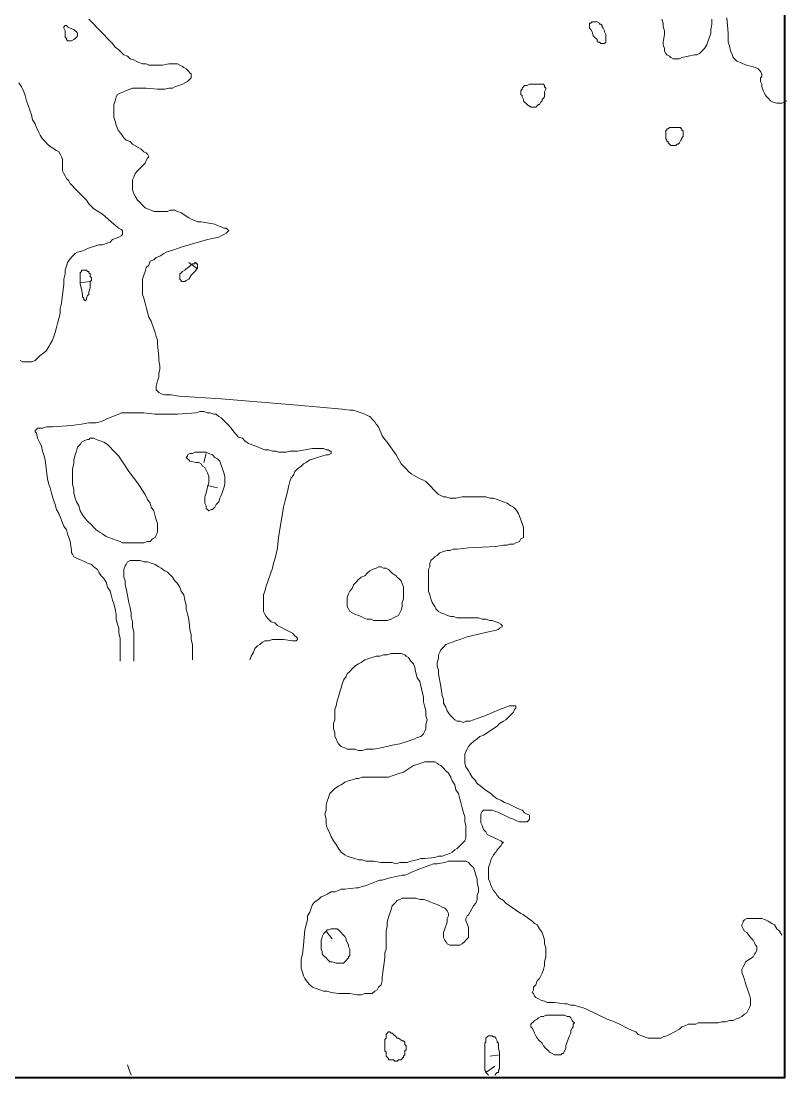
# Model space of a CAD drawing. Header units: millimetres. Extents: x -7 to 33, y -121 to 7.
# Drawn here: x 10.9 to 33.11, y -121.13 to -90.45 of the extents above; entities that cross this region are included whole.
import ezdxf

# ---------------------------------------------------------------- set-up
doc = ezdxf.new("R2010")
doc.units = ezdxf.units.MM
doc.header["$MEASUREMENT"] = 0
doc.layers.add('Layer 1', color=7, linetype='Continuous', lineweight=0)

msp = doc.modelspace()

# ---------------------------------------------------------------- linework, layer by layer
at = {"layer": 'Layer 1', "color": 250, "lineweight": 9, "true_color": 0x231f20}
for p, q in [((15.762, -97.461), (16.016, -97.646)), ((12.901, -98.016), (12.611, -98.053)), ((16.197, -103.267), (16.27, -103.008)), ((16.596, -104.006), (16.306, -103.932)), ((19.928, -117.095), (19.747, -116.874)), ((24.493, -120.497), (24.782, -120.46)), ((24.638, -120.793), (24.384, -120.978))]:
    msp.add_line(p, q, dxfattribs=at)
at = {"layer": 'Layer 1', "color": 240, "lineweight": 40, "true_color": 0xed1c24}
msp.add_lwpolyline([(33.043, 7.37), (33.043, -121.13), (-7.257, -121.13), (-7.257, 7.37)], dxfattribs=at)
at = {"layer": 'Layer 1', "color": 250, "lineweight": 9, "true_color": 0x231f20}
for points in [[(32.969, -116.985), (32.897, -116.874), (32.824, -116.8), (32.752, -116.689), (32.68, -116.652), (32.571, -116.578), (32.498, -116.541), (32.39, -116.504), (32.281, -116.504), (32.209, -116.504), (32.1, -116.504), (32.027, -116.504), (31.955, -116.504), (31.883, -116.541), (31.847, -116.578), (31.847, -116.615), (31.81, -116.689), (31.81, -116.726), (31.847, -116.8), (31.883, -116.874), (31.955, -116.911), (32.064, -117.059), (32.136, -117.133), (32.173, -117.206), (32.209, -117.28), (32.245, -117.317), (32.245, -117.391), (32.245, -117.428), (32.209, -117.502), (32.173, -117.539), (32.136, -117.613), (31.919, -117.761), (31.883, -117.835), (31.847, -117.909), (31.81, -117.983), (31.81, -118.057), (31.847, -118.168), (31.883, -118.279), (31.919, -118.39), (31.991, -118.612), (32.027, -118.722), (32.064, -118.833), (32.064, -118.944), (32.064, -119.018), (32.027, -119.092), (31.991, -119.166), (31.955, -119.24), (31.883, -119.277), (31.81, -119.351), (31.738, -119.388), (31.629, -119.425), (31.557, -119.462), (31.448, -119.462), (31.339, -119.499), (31.231, -119.499), (31.122, -119.536), (31.05, -119.536), (30.941, -119.536), (30.832, -119.536), (30.542, -119.536), (30.47, -119.573), (30.361, -119.573), (30.253, -119.573), (30.18, -119.61), (30.071, -119.647), (29.999, -119.721), (29.709, -119.869), (29.637, -119.906), (29.528, -119.943), (29.456, -119.98), (29.347, -119.98), (29.274, -119.98), (29.166, -119.98), (29.093, -119.98), (28.985, -119.943), (28.912, -119.906), (28.804, -119.869), (28.731, -119.795), (28.622, -119.758), (28.477, -119.684), (28.405, -119.647), (28.333, -119.61), (28.26, -119.573), (28.115, -119.499), (28.007, -119.462), (27.898, -119.425), (27.282, -119.129), (27.173, -119.092), (27.065, -119.055), (26.956, -119.018), (26.847, -119.018), (26.739, -118.981), (26.666, -118.981), (26.376, -118.944), (26.268, -118.944), (26.159, -118.944), (26.087, -118.907), (25.978, -118.87), (25.905, -118.833), (25.833, -118.796), (25.797, -118.759), (25.761, -118.685), (25.724, -118.649), (25.761, -118.575), (25.761, -118.501), (25.833, -118.427), (25.869, -118.316), (25.942, -118.242), (25.978, -118.168), (26.014, -118.094), (26.05, -117.983), (26.087, -117.872), (26.087, -117.761), (26.123, -117.613), (26.123, -117.502), (26.123, -117.354), (26.087, -117.243), (26.087, -117.133), (26.05, -117.022), (26.014, -116.911), (25.942, -116.8), (25.869, -116.689), (25.797, -116.652), (25.724, -116.578), (25.471, -116.393), (25.398, -116.356), (24.964, -116.06), (24.891, -115.986), (24.782, -115.912), (24.71, -115.838), (24.674, -115.764), (24.601, -115.69), (24.565, -115.617), (24.529, -115.543), (24.493, -115.432), (24.456, -115.358), (24.456, -115.247), (24.456, -115.136), (24.456, -115.025), (24.493, -114.914), (24.529, -114.803), (24.565, -114.729), (24.601, -114.655), (24.674, -114.581), (24.71, -114.507), (24.819, -114.396), (24.855, -114.322), (24.891, -114.285), (24.855, -114.285), (24.819, -114.248), (24.638, -114.174), (24.565, -114.138), (24.493, -114.101), (24.42, -114.064), (24.384, -113.99), (24.311, -113.916), (24.275, -113.805), (24.239, -113.731), (24.239, -113.62), (24.239, -113.546), (24.239, -113.472), (24.275, -113.398), (24.311, -113.361), (24.384, -113.361), (24.493, -113.361), (24.565, -113.361), (24.674, -113.398), (24.782, -113.435), (25.072, -113.583), (25.181, -113.62), (25.253, -113.657), (25.362, -113.694), (25.434, -113.694), (25.543, -113.694), (25.579, -113.694), (25.616, -113.657), (25.652, -113.62), (25.652, -113.583), (25.652, -113.509), (25.579, -113.472), (25.507, -113.435), (25.434, -113.361), (25.326, -113.324), (25.036, -113.176), (24.927, -113.139), (24.819, -113.065), (24.71, -113.028), (24.601, -112.954), (24.529, -112.88), (24.42, -112.806), (24.311, -112.732), (24.239, -112.658), (24.13, -112.585), (24.058, -112.474), (23.985, -112.4), (23.913, -112.289), (23.877, -112.215), (23.804, -112.104), (23.768, -111.993), (23.768, -111.919), (23.768, -111.808), (23.768, -111.734), (23.804, -111.66), (23.841, -111.586), (23.877, -111.512), (23.949, -111.438), (24.022, -111.364), (24.13, -111.29), (24.203, -111.216), (24.311, -111.179), (24.71, -110.921), (24.782, -110.847), (24.891, -110.773), (24.964, -110.736), (25.036, -110.662), (25.108, -110.588), (25.181, -110.514), (25.217, -110.44), (25.253, -110.403), (25.253, -110.366), (25.253, -110.329), (25.217, -110.329), (25.145, -110.329), (25.072, -110.329), (24.964, -110.366), (24.891, -110.403), (24.782, -110.44), (24.348, -110.625), (24.13, -110.699), (24.022, -110.736), (23.913, -110.773), (23.804, -110.773), (23.732, -110.81), (23.623, -110.773), (23.551, -110.773), (23.478, -110.736), (23.406, -110.662), (23.334, -110.588), (23.261, -110.477), (23.225, -110.366), (23.152, -110.255), (23.152, -110.144), (23.116, -110.033), (23.08, -109.774), (23.008, -109.405), (23.008, -109.294), (22.971, -109.183), (22.971, -109.072), (23.008, -108.961), (23.008, -108.85), (23.044, -108.776), (23.08, -108.702), (23.152, -108.628), (23.225, -108.554), (23.297, -108.517), (23.406, -108.48), (23.514, -108.443), (23.623, -108.406), (23.841, -108.332), (24.456, -108.184), (24.638, -108.147), (24.746, -108.11), (24.782, -108.073), (24.855, -108.037), (24.855, -107.999), (24.819, -107.962), (24.746, -107.925), (24.674, -107.888), (24.565, -107.851), (24.493, -107.851), (24.384, -107.815), (24.275, -107.815), (24.167, -107.778), (23.659, -107.778), (23.551, -107.778), (23.442, -107.741), (23.37, -107.741), (23.261, -107.704), (23.189, -107.667), (23.08, -107.63), (23.008, -107.593), (22.935, -107.519), (22.899, -107.445), (22.826, -107.334), (22.79, -107.223), (22.754, -107.112), (22.718, -107.001), (22.718, -106.89), (22.718, -106.742), (22.718, -106.631), (22.718, -106.483), (22.718, -106.372), (22.754, -106.299), (22.754, -106.188), (22.79, -106.114), (22.863, -106.04), (22.899, -106.003), (22.971, -105.966), (23.044, -105.892), (23.152, -105.855), (23.261, -105.818), (23.334, -105.818), (23.442, -105.781), (23.551, -105.781), (23.877, -105.744), (24.674, -105.707), (24.891, -105.67), (25, -105.67), (25.072, -105.633), (25.181, -105.633), (25.253, -105.596), (25.362, -105.559), (25.398, -105.485), (25.471, -105.448), (25.471, -105.374), (25.471, -105.263), (25.471, -105.152), (25.434, -105.041), (25.398, -104.93), (25.362, -104.82), (25.326, -104.746), (25.253, -104.635), (25.181, -104.561), (25.108, -104.524), (25, -104.45), (24.891, -104.413), (24.819, -104.376), (24.71, -104.339), (24.601, -104.302), (24.493, -104.302), (24.384, -104.265), (24.275, -104.265), (23.985, -104.265), (23.841, -104.265), (23.768, -104.265), (23.696, -104.265), (23.514, -104.302), (23.442, -104.302), (23.334, -104.302), (23.225, -104.265), (23.152, -104.265), (23.08, -104.228), (23.008, -104.191), (22.935, -104.117), (22.718, -103.895), (22.645, -103.821), (22.573, -103.784), (22.5, -103.747), (22.355, -103.673), (22.283, -103.636), (22.211, -103.599), (22.138, -103.525), (22.066, -103.451), (21.993, -103.377), (21.921, -103.304), (21.776, -103.045), (21.522, -102.675), (21.45, -102.601), (21.377, -102.49), (21.269, -102.231), (21.196, -102.157), (21.16, -102.083), (21.088, -102.009), (21.015, -101.935), (20.943, -101.898), (20.87, -101.861), (20.762, -101.825), (20.653, -101.788), (20.544, -101.751), (20.435, -101.751), (20.218, -101.714), (18.914, -101.603), (16.704, -101.418), (15.472, -101.344), (15.255, -101.307), (15.146, -101.307), (15.074, -101.307), (14.965, -101.27), (14.893, -101.233), (14.857, -101.196), (14.82, -101.159), (14.82, -101.085), (14.82, -101.048), (14.857, -100.9), (14.893, -100.789), (14.893, -100.678), (14.929, -100.567), (14.929, -100.456), (14.893, -100.309), (14.893, -100.198), (14.857, -99.828), (14.857, -99.717), (14.82, -99.606), (14.784, -99.495), (14.748, -99.384), (14.676, -99.162), (14.603, -99.051), (14.567, -98.903), (14.531, -98.756), (14.494, -98.645), (14.458, -98.497), (14.422, -98.386), (14.422, -98.275), (14.422, -98.164), (14.422, -98.053), (14.422, -97.942), (14.458, -97.831), (14.494, -97.72), (14.531, -97.609), (14.603, -97.535), (14.639, -97.424), (14.748, -97.387), (14.82, -97.314), (14.929, -97.277), (15.038, -97.203), (15.11, -97.166), (15.328, -97.092), (15.545, -97.018), (16.306, -96.796), (16.632, -96.722), (16.704, -96.685), (16.777, -96.648), (16.849, -96.611), (16.885, -96.574), (16.922, -96.537), (16.885, -96.5), (16.849, -96.463), (16.777, -96.463), (16.704, -96.426), (16.595, -96.389), (16.523, -96.352), (16.125, -96.278), (16.016, -96.278), (15.943, -96.241), (15.835, -96.204), (15.762, -96.167), (15.545, -96.019), (15.436, -95.982), (15.364, -95.945), (15.291, -95.945), (15.219, -95.945), (15.146, -95.982), (15.038, -95.982), (14.965, -95.982), (14.857, -95.982), (14.748, -95.982), (14.676, -95.945), (14.567, -95.908), (14.494, -95.871), (14.422, -95.798), (14.35, -95.724), (14.277, -95.65), (14.205, -95.539), (14.169, -95.465), (14.132, -95.354), (14.132, -95.243), (14.132, -95.132), (14.132, -95.058), (14.169, -94.984), (14.205, -94.873), (14.277, -94.799), (14.35, -94.725), (14.494, -94.577), (14.531, -94.503), (14.567, -94.429), (14.603, -94.392), (14.567, -94.319), (14.531, -94.282), (14.458, -94.245), (14.386, -94.171), (14.132, -94.023), (14.06, -93.949), (13.951, -93.912), (13.879, -93.838), (13.806, -93.727), (13.734, -93.653), (13.698, -93.579), (13.661, -93.468), (13.625, -93.357), (13.589, -93.246), (13.589, -93.135), (13.589, -92.987), (13.589, -92.876), (13.625, -92.766), (13.661, -92.655), (13.698, -92.581), (13.77, -92.544), (13.879, -92.507), (13.951, -92.47), (14.06, -92.433), (14.132, -92.396), (14.241, -92.396), (14.35, -92.396), (14.458, -92.396), (14.531, -92.396), (14.857, -92.433), (14.965, -92.433), (15.074, -92.433), (15.183, -92.396), (15.291, -92.396), (15.364, -92.359), (15.472, -92.322), (15.581, -92.285), (15.654, -92.248), (15.726, -92.211), (15.799, -92.137), (15.835, -92.1), (15.835, -92.063), (15.835, -91.989), (15.799, -91.952), (15.762, -91.915), (15.69, -91.841), (15.617, -91.804), (15.581, -91.767), (15.509, -91.73), (15.436, -91.693), (15.328, -91.693), (15.255, -91.693), (15.183, -91.693), (15.002, -91.73), (14.893, -91.73), (14.82, -91.73), (14.712, -91.73), (14.603, -91.73), (14.531, -91.693), (14.422, -91.693), (14.313, -91.656), (14.241, -91.619), (14.169, -91.582), (14.06, -91.545), (13.987, -91.471), (13.879, -91.434), (13.806, -91.36), (13.734, -91.287), (13.625, -91.213), (13.553, -91.102), (13.154, -90.695), (12.937, -90.473), (12.864, -90.399)], [(27.753, -91.102), (27.717, -91.102), (27.681, -91.065), (27.644, -91.065), (27.608, -91.028), (27.608, -90.991), (27.536, -90.917), (27.499, -90.88), (27.463, -90.769), (27.427, -90.695), (27.391, -90.658), (27.391, -90.621), (27.391, -90.584), (27.391, -90.547), (27.391, -90.51), (27.427, -90.51), (27.463, -90.473), (27.499, -90.473), (27.536, -90.473), (27.572, -90.473), (27.608, -90.473), (27.681, -90.51), (27.681, -90.547), (27.717, -90.547), (27.753, -90.584), (27.753, -90.621), (27.789, -90.658), (27.825, -90.732), (27.825, -90.769), (27.862, -90.843), (27.862, -90.917), (27.862, -90.954), (27.862, -90.991), (27.862, -91.028), (27.862, -91.065), (27.825, -91.102), (27.789, -91.102), (27.753, -91.102)], [(30.941, -90.399), (30.941, -90.547), (30.905, -90.695), (30.905, -90.806), (30.868, -90.917), (30.832, -91.028), (30.796, -91.139), (30.723, -91.25), (30.651, -91.324), (30.578, -91.397), (30.506, -91.434), (30.434, -91.434), (30.071, -91.508), (29.999, -91.545), (29.89, -91.545), (29.818, -91.545), (29.745, -91.508), (29.709, -91.471), (29.637, -91.434), (29.6, -91.397), (29.564, -91.324), (29.564, -91.25), (29.528, -91.139), (29.528, -91.065), (29.564, -90.843), (29.564, -90.732), (29.528, -90.621), (29.528, -90.51), (29.492, -90.399)], [(33.114, -92.766), (33.042, -92.803), (32.969, -92.84), (32.897, -92.84), (32.824, -92.84), (32.716, -92.803), (32.643, -92.766), (32.571, -92.692), (32.498, -92.618), (32.462, -92.544), (32.426, -92.47), (32.39, -92.359), (32.39, -92.285), (32.354, -92.211), (32.354, -92.1), (32.39, -92.063), (32.39, -91.989), (32.354, -91.915), (32.317, -91.878), (32.281, -91.841), (32.209, -91.804), (32.1, -91.767), (31.955, -91.73), (31.846, -91.693), (31.774, -91.656), (31.665, -91.619), (31.593, -91.545), (31.557, -91.508), (31.52, -91.397), (31.484, -91.324), (31.448, -91.176), (31.412, -91.065), (31.412, -90.917), (31.412, -90.806), (31.375, -90.362)], [(12.249, -91.028), (12.212, -90.991), (12.212, -90.954), (12.176, -90.917), (12.176, -90.843), (12.176, -90.732), (12.14, -90.658), (12.14, -90.621), (12.176, -90.584), (12.212, -90.584), (12.249, -90.621), (12.321, -90.658), (12.43, -90.695), (12.466, -90.732), (12.502, -90.769), (12.538, -90.806), (12.538, -90.843), (12.538, -90.88), (12.502, -90.917), (12.466, -90.954), (12.43, -90.991), (12.357, -91.028), (12.285, -91.028), (12.249, -91.028)], [(10.872, -100.309), (10.944, -100.346), (11.017, -100.346), (11.125, -100.346), (11.198, -100.346), (11.307, -100.309), (11.379, -100.235), (11.451, -100.161), (11.56, -100.087), (11.633, -100.013), (11.705, -99.902), (11.741, -99.828), (11.814, -99.717), (11.85, -99.606), (11.886, -99.495), (11.922, -99.347), (11.959, -99.236), (11.995, -99.088), (12.031, -98.94), (12.031, -98.793), (12.067, -98.645), (12.14, -98.09), (12.14, -97.942), (12.176, -97.794), (12.176, -97.683), (12.212, -97.572), (12.248, -97.461), (12.321, -97.351), (12.393, -97.277), (12.466, -97.203), (12.538, -97.166), (12.647, -97.129), (12.756, -97.092), (12.828, -97.055), (13.154, -96.944), (13.263, -96.944), (13.371, -96.907), (13.48, -96.87), (13.553, -96.796), (13.661, -96.759), (13.734, -96.722), (13.806, -96.685), (13.842, -96.648), (13.842, -96.611), (13.842, -96.537), (13.806, -96.5), (13.734, -96.463), (13.589, -96.352), (13.335, -96.13), (13.263, -96.056), (13.009, -95.908), (12.937, -95.835), (12.864, -95.761), (12.792, -95.65), (12.611, -95.465), (12.538, -95.391), (12.321, -95.169), (12.285, -95.095), (12.212, -95.021), (12.176, -94.947), (12.14, -94.873), (12.104, -94.799), (12.104, -94.688), (12.104, -94.54), (12.104, -94.466), (12.067, -94.392), (12.031, -94.319), (11.995, -94.245), (11.922, -94.208), (11.741, -94.097), (11.669, -94.023), (11.596, -93.949), (11.524, -93.875), (11.451, -93.764), (11.415, -93.69), (11.343, -93.542), (11.307, -93.431), (11.234, -93.32), (11.198, -93.172), (11.053, -92.766), (11.017, -92.618), (10.981, -92.507), (10.908, -92.359), (10.836, -92.248)], [(25.761, -92.95), (25.724, -92.95), (25.688, -92.95), (25.652, -92.913), (25.616, -92.913), (25.579, -92.877), (25.543, -92.84), (25.507, -92.803), (25.471, -92.766), (25.471, -92.729), (25.435, -92.655), (25.435, -92.618), (25.398, -92.581), (25.398, -92.544), (25.398, -92.507), (25.398, -92.47), (25.435, -92.433), (25.435, -92.396), (25.471, -92.359), (25.507, -92.322), (25.543, -92.322), (25.579, -92.322), (25.652, -92.285), (25.761, -92.285), (25.905, -92.285), (25.978, -92.285), (26.014, -92.285), (26.05, -92.285), (26.087, -92.322), (26.087, -92.359), (26.123, -92.396), (26.123, -92.433), (26.087, -92.507), (26.087, -92.544), (26.087, -92.581), (26.087, -92.655), (26.05, -92.692), (26.014, -92.729), (26.014, -92.766), (25.978, -92.803), (25.942, -92.877), (25.905, -92.877), (25.869, -92.913), (25.833, -92.95), (25.797, -92.95), (25.761, -92.95)], [(29.854, -94.06), (29.818, -94.06), (29.782, -94.06), (29.745, -94.06), (29.709, -94.023), (29.673, -93.986), (29.673, -93.949), (29.637, -93.949), (29.637, -93.912), (29.6, -93.875), (29.6, -93.838), (29.6, -93.801), (29.6, -93.764), (29.6, -93.727), (29.6, -93.69), (29.6, -93.653), (29.6, -93.616), (29.637, -93.616), (29.637, -93.579), (29.673, -93.579), (29.709, -93.542), (29.745, -93.542), (29.854, -93.542), (29.926, -93.542), (29.963, -93.542), (29.999, -93.542), (30.035, -93.542), (30.035, -93.579), (30.071, -93.579), (30.071, -93.616), (30.108, -93.653), (30.108, -93.69), (30.108, -93.727), (30.108, -93.764), (30.108, -93.801), (30.071, -93.838), (30.071, -93.875), (30.035, -93.912), (29.999, -93.986), (29.963, -94.023), (29.926, -94.023), (29.89, -94.06), (29.854, -94.06)], [(15.943, -97.461), (15.943, -97.498), (15.907, -97.498), (15.871, -97.498), (15.799, -97.572), (15.69, -97.646), (15.654, -97.683), (15.581, -97.72), (15.545, -97.757), (15.509, -97.794), (15.509, -97.831), (15.509, -97.868), (15.509, -97.905), (15.509, -97.942), (15.545, -97.979), (15.545, -98.016), (15.581, -98.016), (15.617, -98.016), (15.654, -98.016), (15.69, -97.979), (15.762, -97.942), (15.835, -97.831), (15.943, -97.72), (15.98, -97.683), (15.98, -97.646), (16.016, -97.646), (16.016, -97.609), (16.016, -97.572), (16.016, -97.535), (16.016, -97.498), (15.98, -97.498), (15.98, -97.461), (15.943, -97.461)], [(12.683, -97.683), (12.647, -97.683), (12.647, -97.72), (12.611, -97.757), (12.611, -97.794), (12.611, -97.868), (12.611, -97.905), (12.611, -97.979), (12.611, -98.09), (12.647, -98.238), (12.683, -98.386), (12.683, -98.46), (12.719, -98.497), (12.719, -98.534), (12.756, -98.571), (12.792, -98.534), (12.792, -98.497), (12.828, -98.423), (12.864, -98.386), (12.864, -98.312), (12.901, -98.201), (12.901, -98.127), (12.901, -98.016), (12.937, -97.979), (12.937, -97.942), (12.937, -97.905), (12.901, -97.868), (12.901, -97.831), (12.901, -97.794), (12.864, -97.757), (12.864, -97.72), (12.828, -97.72), (12.792, -97.683), (12.756, -97.683), (12.719, -97.683), (12.683, -97.683)], [(17.537, -108.998), (17.574, -108.887), (17.646, -108.776), (17.682, -108.665), (17.755, -108.591), (17.827, -108.554), (17.9, -108.48), (17.972, -108.443), (18.081, -108.443), (18.19, -108.406), (18.298, -108.406), (18.407, -108.406), (18.515, -108.406), (18.769, -108.443), (18.841, -108.443), (18.878, -108.443), (18.914, -108.406), (18.914, -108.369), (18.878, -108.332), (18.841, -108.295), (18.769, -108.221), (18.697, -108.184), (18.334, -107.999), (18.262, -107.925), (18.153, -107.888), (18.081, -107.815), (18.008, -107.741), (17.972, -107.667), (17.936, -107.593), (17.936, -107.482), (17.936, -107.371), (17.936, -107.26), (17.936, -107.112), (17.972, -107.001), (18.008, -106.853), (18.19, -106.336), (18.226, -106.188), (18.262, -106.077), (18.298, -105.929), (18.334, -105.744), (18.37, -105.448), (18.515, -104.561), (18.552, -104.413), (18.588, -104.265), (18.624, -104.117), (18.66, -103.969), (18.697, -103.821), (18.733, -103.71), (18.805, -103.636), (18.841, -103.525), (18.914, -103.451), (19.023, -103.377), (19.095, -103.304), (19.167, -103.267), (19.276, -103.193), (19.385, -103.156), (19.494, -103.119), (19.747, -103.045), (19.82, -103.045), (19.892, -103.008), (19.892, -102.971), (19.892, -102.934), (19.856, -102.934), (19.82, -102.897), (19.747, -102.897), (19.675, -102.86), (19.566, -102.86), (19.457, -102.86), (19.349, -102.86), (18.914, -102.934), (18.697, -102.934), (18.588, -102.971), (18.479, -102.971), (18.37, -102.971), (18.298, -102.934), (18.19, -102.934), (18.081, -102.897), (17.972, -102.897), (17.864, -102.86), (17.791, -102.823), (17.682, -102.786), (17.574, -102.749), (17.501, -102.712), (17.393, -102.638), (17.32, -102.564), (17.211, -102.527), (17.139, -102.453), (17.067, -102.379), (16.994, -102.268), (16.922, -102.194), (16.777, -102.046), (16.704, -101.972), (16.632, -101.935), (16.559, -101.861), (16.487, -101.861), (16.378, -101.825), (16.306, -101.825), (16.197, -101.788), (16.088, -101.788), (15.98, -101.825), (15.436, -101.861), (15.328, -101.861), (15.219, -101.861), (15.11, -101.861), (15.002, -101.861), (14.784, -101.861), (14.458, -101.825), (14.241, -101.825), (14.132, -101.825), (14.024, -101.825), (13.915, -101.825), (13.806, -101.825), (13.734, -101.861), (13.625, -101.898), (13.371, -102.009), (13.299, -102.046), (13.19, -102.083), (13.082, -102.12), (12.973, -102.12), (12.864, -102.12), (12.647, -102.157), (12.357, -102.194), (11.814, -102.231), (11.633, -102.231), (11.524, -102.268), (11.451, -102.268), (11.379, -102.268), (11.343, -102.305), (11.307, -102.342), (11.307, -102.379), (11.343, -102.416), (11.379, -102.564), (11.415, -102.638), (11.451, -102.712), (11.488, -102.786), (11.524, -102.934), (11.56, -103.045), (11.596, -103.193), (11.669, -103.747), (11.705, -103.895), (11.741, -104.006), (11.778, -104.154), (11.814, -104.265), (11.85, -104.376), (11.886, -104.487), (11.922, -104.635), (11.995, -104.746), (12.14, -105.115), (12.212, -105.226), (12.248, -105.337), (12.285, -105.448), (12.321, -105.559), (12.357, -105.818), (12.357, -105.892), (12.393, -105.929), (12.43, -106.003), (12.502, -106.04), (12.574, -106.077), (12.756, -106.151), (12.828, -106.188), (12.937, -106.225), (13.009, -106.299), (13.118, -106.372), (13.154, -106.446), (13.227, -106.557), (13.299, -106.631), (13.371, -106.742), (13.408, -106.89), (13.48, -107.001), (13.516, -107.112), (13.553, -107.26), (13.589, -107.371), (13.625, -107.519), (13.661, -107.667), (13.661, -107.815), (13.698, -107.962), (13.734, -108.073), (13.734, -108.221), (13.77, -108.369), (13.77, -108.517), (13.77, -108.665), (13.77, -108.776), (13.77, -108.924), (13.77, -109.035)], [(12.864, -102.601), (12.828, -102.601), (12.719, -102.638), (12.647, -102.675), (12.611, -102.749), (12.538, -102.823), (12.502, -102.934), (12.466, -103.045), (12.43, -103.193), (12.43, -103.304), (12.393, -103.452), (12.393, -103.599), (12.393, -103.747), (12.393, -103.895), (12.43, -104.043), (12.43, -104.154), (12.466, -104.302), (12.502, -104.413), (12.575, -104.524), (12.611, -104.672), (12.683, -104.783), (12.756, -104.894), (12.828, -104.968), (12.937, -105.078), (13.009, -105.152), (13.082, -105.226), (13.19, -105.3), (13.263, -105.337), (13.372, -105.411), (13.444, -105.448), (13.553, -105.485), (13.661, -105.522), (13.77, -105.559), (13.842, -105.596), (13.951, -105.596), (14.06, -105.596), (14.168, -105.596), (14.277, -105.596), (14.35, -105.596), (14.458, -105.596), (14.567, -105.559), (14.639, -105.559), (14.712, -105.485), (14.784, -105.448), (14.821, -105.374), (14.857, -105.3), (14.857, -105.226), (14.857, -105.152), (14.857, -105.041), (14.821, -104.931), (14.784, -104.82), (14.748, -104.672), (14.676, -104.561), (14.639, -104.45), (14.567, -104.339), (14.495, -104.191), (14.277, -103.858), (14.024, -103.525), (13.879, -103.304), (13.806, -103.193), (13.734, -103.082), (13.661, -103.008), (13.553, -102.897), (13.48, -102.823), (13.408, -102.749), (13.299, -102.675), (13.19, -102.638), (13.082, -102.601), (13.009, -102.564), (12.901, -102.564), (12.864, -102.601)], [(16.052, -102.971), (16.016, -102.971), (15.943, -102.971), (15.871, -103.008), (15.799, -103.008), (15.726, -103.045), (15.726, -103.082), (15.69, -103.119), (15.726, -103.156), (15.762, -103.193), (15.799, -103.23), (15.98, -103.267), (16.052, -103.267), (16.125, -103.304), (16.161, -103.378), (16.233, -103.415), (16.27, -103.488), (16.306, -103.562), (16.342, -103.673), (16.342, -103.747), (16.342, -103.858), (16.306, -103.969), (16.27, -104.154), (16.233, -104.265), (16.233, -104.339), (16.233, -104.45), (16.27, -104.524), (16.27, -104.598), (16.306, -104.635), (16.342, -104.672), (16.414, -104.635), (16.451, -104.635), (16.523, -104.561), (16.559, -104.487), (16.632, -104.413), (16.668, -104.302), (16.704, -104.228), (16.74, -104.117), (16.777, -104.006), (16.813, -103.895), (16.813, -103.784), (16.813, -103.673), (16.777, -103.562), (16.74, -103.452), (16.704, -103.341), (16.668, -103.23), (16.596, -103.156), (16.523, -103.119), (16.451, -103.045), (16.342, -103.008), (16.27, -102.971), (16.161, -102.971), (16.088, -102.971), (16.052, -102.971)], [(14.132, -106.114), (14.06, -106.114), (13.987, -106.151), (13.951, -106.225), (13.915, -106.262), (13.879, -106.373), (13.879, -106.483), (13.879, -106.594), (13.915, -106.705), (13.915, -106.816), (13.951, -106.927), (14.024, -107.334), (14.06, -107.482), (14.096, -107.63), (14.096, -107.741), (14.132, -107.889), (14.132, -108.036), (14.168, -108.184), (14.168, -108.332), (14.168, -108.48), (14.168, -108.628), (14.168, -108.776), (14.168, -108.887), (14.168, -109.035)], [(15.871, -108.998), (15.871, -108.85), (15.871, -108.702), (15.871, -108.554), (15.835, -108.406), (15.835, -108.258), (15.799, -108.11), (15.762, -107.815), (15.726, -107.667), (15.69, -107.519), (15.69, -107.408), (15.654, -107.26), (15.617, -107.112), (15.545, -107.001), (15.509, -106.89), (15.436, -106.779), (15.364, -106.705), (15.291, -106.594), (15.219, -106.52), (15.147, -106.447), (15.074, -106.41), (14.965, -106.336), (14.893, -106.299), (14.784, -106.225), (14.676, -106.188), (14.567, -106.151), (14.458, -106.151), (14.35, -106.114), (14.241, -106.114), (14.168, -106.114), (14.132, -106.114)], [(21.377, -107.852), (21.341, -107.852), (21.232, -107.852), (21.124, -107.852), (21.051, -107.815), (20.943, -107.815), (20.834, -107.778), (20.761, -107.741), (20.689, -107.704), (20.58, -107.667), (20.508, -107.63), (20.435, -107.593), (20.399, -107.519), (20.363, -107.445), (20.363, -107.371), (20.363, -107.26), (20.363, -107.186), (20.399, -107.075), (20.435, -107.001), (20.508, -106.927), (20.544, -106.816), (20.617, -106.742), (20.689, -106.668), (20.761, -106.594), (20.87, -106.557), (20.943, -106.484), (21.015, -106.41), (21.087, -106.373), (21.196, -106.336), (21.269, -106.299), (21.341, -106.299), (21.414, -106.336), (21.486, -106.336), (21.558, -106.373), (21.667, -106.484), (21.776, -106.557), (21.812, -106.594), (21.884, -106.668), (21.921, -106.705), (21.957, -106.779), (21.993, -106.89), (21.993, -107.001), (21.993, -107.112), (21.993, -107.223), (21.957, -107.334), (21.957, -107.445), (21.921, -107.556), (21.884, -107.63), (21.848, -107.704), (21.776, -107.741), (21.703, -107.778), (21.631, -107.815), (21.522, -107.852), (21.45, -107.852), (21.377, -107.852)], [(21.667, -108.813), (21.631, -108.813), (21.522, -108.85), (21.414, -108.85), (21.305, -108.887), (21.196, -108.887), (21.087, -108.924), (20.979, -108.961), (20.87, -108.998), (20.761, -109.072), (20.689, -109.109), (20.58, -109.183), (20.508, -109.257), (20.435, -109.331), (20.363, -109.405), (20.327, -109.479), (20.254, -109.589), (20.218, -109.7), (20.182, -109.811), (20.146, -109.922), (20.109, -110.07), (20.073, -110.181), (20.037, -110.329), (20.001, -110.44), (20.001, -110.588), (20.001, -110.736), (19.964, -110.847), (19.964, -110.995), (20.001, -111.105), (20.001, -111.216), (20.037, -111.29), (20.073, -111.364), (20.109, -111.438), (20.182, -111.512), (20.29, -111.549), (20.363, -111.586), (20.472, -111.586), (20.58, -111.586), (20.689, -111.623), (20.798, -111.623), (20.906, -111.586), (21.015, -111.586), (21.124, -111.586), (21.341, -111.549), (21.667, -111.475), (21.884, -111.438), (22.102, -111.364), (22.21, -111.327), (22.319, -111.29), (22.392, -111.253), (22.5, -111.216), (22.573, -111.142), (22.609, -111.068), (22.645, -110.995), (22.645, -110.884), (22.681, -110.736), (22.645, -110.625), (22.645, -110.477), (22.609, -110.366), (22.573, -110.218), (22.573, -110.07), (22.537, -109.922), (22.464, -109.626), (22.392, -109.515), (22.355, -109.368), (22.319, -109.22), (22.283, -109.109), (22.21, -109.035), (22.138, -108.924), (22.066, -108.887), (22.029, -108.85), (21.921, -108.813), (21.812, -108.813), (21.74, -108.813), (21.667, -108.813)], [(22.754, -111.956), (22.681, -111.956), (22.609, -111.956), (22.5, -111.993), (22.392, -112.03), (22.283, -112.067), (21.993, -112.252), (21.884, -112.289), (21.776, -112.326), (21.667, -112.363), (21.558, -112.4), (21.45, -112.4), (21.377, -112.4), (21.051, -112.4), (20.943, -112.4), (20.798, -112.4), (20.689, -112.437), (20.617, -112.437), (20.508, -112.474), (20.399, -112.511), (20.29, -112.547), (20.182, -112.621), (20.109, -112.658), (20.001, -112.732), (19.928, -112.806), (19.856, -112.88), (19.82, -112.991), (19.783, -113.102), (19.747, -113.213), (19.747, -113.361), (19.711, -113.472), (19.747, -113.62), (19.747, -113.768), (19.783, -113.879), (19.856, -114.026), (19.892, -114.137), (19.964, -114.248), (20.037, -114.359), (20.109, -114.47), (20.182, -114.581), (20.29, -114.655), (20.363, -114.692), (20.472, -114.729), (20.58, -114.766), (20.689, -114.803), (20.798, -114.803), (20.906, -114.84), (21.124, -114.84), (21.341, -114.877), (21.558, -114.877), (21.667, -114.877), (21.776, -114.914), (21.884, -114.877), (21.993, -114.877), (22.102, -114.877), (22.21, -114.84), (22.392, -114.803), (22.5, -114.766), (22.609, -114.766), (22.899, -114.729), (23.007, -114.692), (23.116, -114.692), (23.225, -114.655), (23.333, -114.618), (23.406, -114.581), (23.478, -114.507), (23.551, -114.47), (23.623, -114.396), (23.696, -114.322), (23.768, -114.248), (23.804, -114.174), (23.804, -114.063), (23.804, -113.953), (23.804, -113.805), (23.768, -113.694), (23.768, -113.546), (23.732, -113.435), (23.696, -113.287), (23.66, -113.139), (23.623, -113.028), (23.587, -112.88), (23.515, -112.769), (23.478, -112.621), (23.406, -112.511), (23.37, -112.4), (23.297, -112.289), (23.225, -112.215), (23.152, -112.141), (23.08, -112.067), (23.007, -112.03), (22.971, -111.993), (22.899, -111.956), (22.79, -111.956), (22.754, -111.956)], [(23.442, -117.28), (23.406, -117.28), (23.333, -117.28), (23.261, -117.243), (23.225, -117.169), (23.189, -117.132), (23.152, -117.058), (23.152, -116.985), (23.152, -116.911), (23.189, -116.8), (23.261, -116.615), (23.261, -116.504), (23.297, -116.43), (23.297, -116.356), (23.261, -116.282), (23.189, -116.208), (23.116, -116.171), (23.044, -116.134), (22.971, -116.097), (22.863, -116.06), (22.754, -116.023), (22.681, -115.986), (22.573, -115.949), (22.464, -115.949), (22.355, -115.912), (22.247, -115.912), (22.138, -115.912), (22.066, -115.912), (21.957, -115.912), (21.884, -115.949), (21.812, -115.986), (21.74, -116.06), (21.667, -116.134), (21.631, -116.245), (21.595, -116.356), (21.558, -116.467), (21.522, -116.615), (21.522, -116.726), (21.486, -116.874), (21.486, -117.022), (21.486, -117.391), (21.45, -117.502), (21.45, -117.65), (21.377, -118.205), (21.377, -118.316), (21.341, -118.427), (21.269, -118.501), (21.232, -118.574), (21.16, -118.611), (21.087, -118.685), (20.979, -118.685), (20.87, -118.685), (20.761, -118.722), (20.653, -118.722), (20.435, -118.685), (20.109, -118.685), (19.892, -118.648), (19.783, -118.611), (19.675, -118.611), (19.566, -118.574), (19.457, -118.538), (19.349, -118.501), (19.276, -118.427), (19.204, -118.353), (19.131, -118.242), (19.095, -118.168), (19.059, -118.057), (19.023, -117.946), (19.023, -117.835), (19.023, -117.687), (19.059, -117.539), (19.095, -117.28), (19.131, -116.837), (19.167, -116.689), (19.204, -116.541), (19.204, -116.43), (19.276, -116.319), (19.312, -116.208), (19.349, -116.097), (19.421, -116.023), (19.53, -115.949), (19.602, -115.875), (19.711, -115.838), (19.783, -115.801), (19.892, -115.727), (20.001, -115.727), (20.109, -115.69), (20.182, -115.653), (20.29, -115.653), (20.617, -115.616), (20.689, -115.616), (20.798, -115.579), (20.906, -115.543), (21.196, -115.432), (21.305, -115.395), (21.377, -115.395), (21.595, -115.321), (21.776, -115.284), (21.957, -115.247), (22.029, -115.247), (22.138, -115.21), (22.21, -115.173), (22.464, -115.062), (22.573, -115.025), (22.681, -114.988), (22.754, -114.951), (22.863, -114.914), (22.971, -114.914), (23.189, -114.877), (23.297, -114.84), (23.406, -114.84), (23.515, -114.84), (23.623, -114.84), (23.696, -114.84), (23.804, -114.84), (23.877, -114.877), (23.949, -114.951), (24.022, -115.025), (24.058, -115.136), (24.094, -115.247), (24.13, -115.358), (24.13, -115.469), (24.167, -115.616), (24.167, -115.727), (24.13, -115.838), (24.13, -115.949), (24.094, -116.06), (24.022, -116.134), (23.877, -116.393), (23.841, -116.43), (23.804, -116.504), (23.804, -116.578), (23.841, -116.652), (23.877, -116.763), (23.877, -116.837), (23.877, -116.911), (23.877, -116.985), (23.877, -117.058), (23.804, -117.132), (23.768, -117.169), (23.696, -117.243), (23.623, -117.28), (23.551, -117.28), (23.478, -117.28), (23.442, -117.28)], [(19.892, -116.8), (19.82, -116.837), (19.783, -116.837), (19.747, -116.874), (19.711, -116.911), (19.675, -116.948), (19.638, -117.022), (19.638, -117.058), (19.602, -117.132), (19.602, -117.206), (19.602, -117.28), (19.602, -117.354), (19.602, -117.391), (19.638, -117.465), (19.638, -117.539), (19.675, -117.576), (19.711, -117.613), (19.747, -117.65), (19.783, -117.687), (19.82, -117.724), (19.856, -117.761), (19.928, -117.761), (20.037, -117.798), (20.073, -117.798), (20.109, -117.798), (20.182, -117.798), (20.218, -117.798), (20.254, -117.798), (20.291, -117.761), (20.327, -117.724), (20.363, -117.687), (20.399, -117.65), (20.399, -117.613), (20.435, -117.576), (20.435, -117.502), (20.435, -117.465), (20.435, -117.391), (20.399, -117.317), (20.399, -117.28), (20.327, -117.132), (20.327, -117.095), (20.291, -117.022), (20.254, -116.985), (20.218, -116.948), (20.182, -116.911), (20.146, -116.874), (20.109, -116.837), (20.073, -116.8), (20.037, -116.8), (19.965, -116.8), (19.928, -116.8), (19.892, -116.8)], [(26.449, -120.46), (26.376, -120.46), (26.304, -120.423), (26.231, -120.386), (26.195, -120.349), (26.123, -120.275), (26.05, -120.201), (26.014, -120.127), (25.942, -120.054), (25.869, -119.98), (25.833, -119.906), (25.797, -119.832), (25.761, -119.758), (25.724, -119.684), (25.688, -119.647), (25.688, -119.573), (25.724, -119.536), (25.761, -119.499), (25.797, -119.462), (25.869, -119.425), (25.905, -119.388), (25.978, -119.351), (26.05, -119.351), (26.123, -119.314), (26.195, -119.314), (26.268, -119.314), (26.34, -119.314), (26.485, -119.314), (26.558, -119.314), (26.63, -119.314), (26.666, -119.314), (26.739, -119.351), (26.811, -119.351), (26.847, -119.388), (26.884, -119.462), (26.92, -119.499), (26.956, -119.536), (26.92, -119.573), (26.92, -119.647), (26.884, -119.684), (26.847, -119.758), (26.847, -119.832), (26.811, -119.906), (26.775, -119.98), (26.702, -120.201), (26.702, -120.275), (26.666, -120.349), (26.63, -120.423), (26.594, -120.423), (26.558, -120.46), (26.485, -120.46), (26.449, -120.46)], [(21.74, -120.645), (21.703, -120.608), (21.667, -120.608), (21.595, -120.608), (21.558, -120.608), (21.558, -120.571), (21.522, -120.534), (21.486, -120.497), (21.486, -120.46), (21.486, -120.386), (21.45, -120.349), (21.45, -120.201), (21.45, -120.09), (21.45, -120.017), (21.486, -119.98), (21.486, -119.906), (21.486, -119.869), (21.522, -119.832), (21.558, -119.795), (21.595, -119.795), (21.631, -119.832), (21.667, -119.832), (21.703, -119.869), (21.776, -119.943), (21.812, -119.98), (21.848, -119.98), (21.957, -120.053), (21.993, -120.053), (22.029, -120.09), (22.029, -120.127), (22.029, -120.164), (22.066, -120.201), (22.066, -120.275), (22.066, -120.312), (22.029, -120.349), (22.029, -120.423), (22.029, -120.46), (21.993, -120.497), (21.993, -120.534), (21.957, -120.571), (21.921, -120.608), (21.884, -120.608), (21.848, -120.608), (21.812, -120.645), (21.776, -120.645), (21.74, -120.645)], [(24.493, -119.906), (24.456, -119.906), (24.42, -119.943), (24.384, -119.98), (24.384, -120.017), (24.384, -120.09), (24.348, -120.127), (24.348, -120.275), (24.348, -120.386), (24.348, -120.534), (24.348, -120.719), (24.348, -120.793), (24.348, -120.83), (24.348, -120.904), (24.384, -120.941), (24.384, -120.978), (24.42, -121.015), (24.456, -121.052)], [(24.638, -121.052), (24.674, -121.015), (24.71, -120.978), (24.746, -120.978), (24.746, -120.904), (24.782, -120.867), (24.782, -120.83), (24.782, -120.756), (24.782, -120.719), (24.782, -120.645), (24.782, -120.497), (24.782, -120.386), (24.746, -120.275), (24.746, -120.201), (24.746, -120.127), (24.71, -120.09), (24.71, -120.053), (24.674, -119.98), (24.638, -119.943), (24.601, -119.943), (24.565, -119.906), (24.529, -119.906), (24.493, -119.906)], [(14.096, -121.052), (14.024, -120.867), (13.987, -120.756)]]:
    msp.add_lwpolyline(points, dxfattribs=at)

doc.saveas('drawing.dxf')
